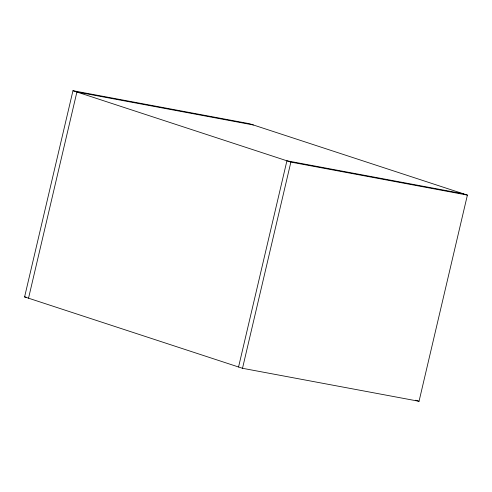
<?xml version="1.0" encoding="UTF-8"?>
<svg xmlns="http://www.w3.org/2000/svg" width="492" height="492" viewBox="0 0 492 492"><rect width="100%" height="100%" fill="white"/><g stroke="black" fill="none" stroke-linecap="round" stroke-linejoin="round"><path stroke-width="0.74" d="M24.6 296.904L72.964 90.706L249.493 123.707L467.4 195.096L419.036 401.294L242.507 368.293L24.6 296.904L26.107 297.186M28.536 298.195L76.9 91.998L253.429 124.993M238.552 367.001L286.916 160.798L463.446 193.799M242.507 368.293L290.87 162.096L72.964 90.706M290.87 162.096L467.4 195.096M415.74 400.217L419.036 401.294"/></g></svg>
